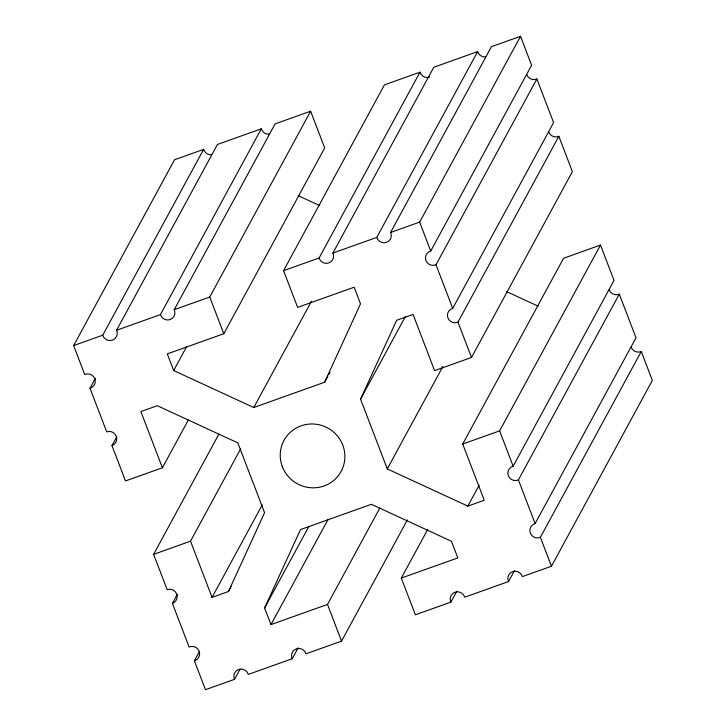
<?xml version="1.0" encoding="UTF-8"?>
<svg xmlns="http://www.w3.org/2000/svg" width="726" height="726" viewBox="0 0 726 726"><rect width="100%" height="100%" fill="white"/><g stroke="black" fill="none" stroke-linecap="round" stroke-linejoin="round"><path stroke-width="1.09" d="M240.696 448.768L190.521 541.179L212.056 597.38L228.463 591.527L264.573 512.701L237.829 442.896L157.288 405.698L140.88 411.56L162.406 467.762L125.498 480.939L111.976 445.619A7.441 7.269 28.5 0 0 116.26 436.262A7.441 7.269 28.5 0 0 106.704 431.852L89.988 388.228A7.441 7.269 28.5 0 0 94.797 378.718A7.441 7.269 28.5 0 0 84.733 374.507L73.653 345.585L174.539 159.774L203.625 149.393A7.441 7.269 28.5 0 0 211.384 154.738M73.653 345.585L102.738 335.203A7.441 7.269 28.5 0 0 112.466 340.131A7.441 7.269 28.5 0 0 116.541 330.276L160.419 314.621A7.441 7.269 28.5 0 0 170.147 319.549A7.441 7.269 28.5 0 0 174.222 309.693L275.1 123.883L310.628 111.205L324.694 147.913L223.808 333.724L167.298 353.889L173.668 370.541L253.755 407.522L324.613 382.239L360.513 303.858L354.134 287.215L297.624 307.379L283.557 270.671L384.444 84.869L419.973 72.192A7.441 7.269 28.5 0 0 429.71 77.119M379.825 508.046L327.499 604.431L270.98 624.596L264.609 607.943L300.51 529.572L371.358 504.289L451.445 541.269L457.825 557.922L401.306 578.087L415.372 614.795L450.9 602.117L456.835 591.182M450.9 602.117A7.441 7.269 28.5 0 1 454.966 592.253A7.441 7.269 28.5 0 1 464.694 597.189L508.572 581.526A7.441 7.269 28.5 0 1 512.647 571.671A7.441 7.269 28.5 0 1 522.375 576.607L551.461 566.226L540.38 537.304A7.441 7.269 28.5 0 1 530.316 533.093A7.441 7.269 28.5 0 1 535.126 523.573L518.409 479.931A7.441 7.269 28.5 0 1 508.345 475.73A7.441 7.269 28.5 0 1 513.146 466.21L614.033 280.399L600.502 245.061L563.594 258.238L462.707 444.04L484.242 500.25L467.825 506.104L387.285 468.914L360.541 399.1L396.65 320.284L413.058 314.422L434.593 370.632L471.501 357.464L572.378 171.654L558.848 136.316A7.441 7.269 28.5 0 1 548.783 132.105M102.738 335.203L203.625 149.393M116.541 330.276L217.428 144.474L261.306 128.811A7.441 7.269 28.5 0 0 269.065 134.156M89.988 388.228L95.387 378.3M160.419 314.621L261.306 128.811M111.976 445.619L116.832 436.671M174.222 309.693L209.75 297.016L310.628 111.205M173.668 370.541L186.618 346.692M162.406 467.762L188.297 420.073M239.943 669.381L234.543 679.318L205.467 689.7L194.386 660.778A7.441 7.269 28.5 0 0 199.187 651.258A7.441 7.269 28.5 0 0 189.123 647.048L172.416 603.424A7.441 7.269 28.5 0 0 176.699 594.077A7.441 7.269 28.5 0 0 167.143 589.666L153.622 554.346L218.898 434.121M283.557 270.671L319.086 257.993L419.973 72.192M319.086 257.993A7.441 7.269 28.5 0 0 328.824 262.93A7.441 7.269 28.5 0 0 332.889 253.065L433.776 67.264L477.654 51.6A7.441 7.269 28.5 0 0 485.413 56.946M253.755 407.522L311.481 301.208M172.416 603.424L177.271 594.485M332.889 253.065L376.767 237.411L477.654 51.6M376.767 237.411A7.441 7.269 28.5 0 0 386.504 242.348A7.441 7.269 28.5 0 0 390.57 232.483L491.457 46.682L520.533 36.3L531.613 65.222L430.727 251.033A7.441 7.269 28.5 0 0 425.926 260.552A7.441 7.269 28.5 0 0 435.99 264.763L452.706 308.396A7.441 7.269 28.5 0 0 447.897 317.915A7.441 7.269 28.5 0 0 457.961 322.126L471.501 357.464M324.613 382.239L327.843 376.277M328.923 374.289L330.003 372.302M212.056 597.38L262.222 504.978M390.57 232.483L419.655 222.111L520.533 36.3M228.463 591.527L231.158 586.554M194.386 660.778L199.242 651.83M360.541 399.1L405.326 316.636M435.99 264.763L536.877 78.953A7.441 7.269 28.5 0 1 526.813 74.742M264.609 607.943L308.84 526.468M270.98 624.596L328.17 519.272M452.706 308.396L553.593 122.594L536.877 78.953M457.961 322.126L558.848 136.316M387.285 468.914L442.851 366.566M234.543 679.318A7.441 7.269 28.5 0 1 238.618 669.463A7.441 7.269 28.5 0 1 248.346 674.4L292.224 658.736L298.159 647.81M292.224 658.736A7.441 7.269 28.5 0 1 296.29 648.881A7.441 7.269 28.5 0 1 306.027 653.808L341.556 641.131L407.377 519.916M401.306 578.087L427.741 529.399M462.707 444.04L499.615 430.872L600.502 245.061M467.825 506.104L479.16 485.24M518.409 479.931L619.296 294.13A7.441 7.269 28.5 0 1 609.232 289.919M535.126 523.573L636.012 337.772L619.296 294.13M508.572 581.526L514.507 570.6M540.38 537.304L641.267 351.493A7.441 7.269 28.5 0 1 631.203 347.282M551.461 566.226L652.347 380.415L641.267 351.493M153.622 554.346L190.521 541.179M506.521 291.58L538.129 306.172M298.168 195.639L319.73 205.594M419.655 222.111L430.727 251.033M499.615 430.872L513.146 466.21M209.75 297.016L223.808 333.724M327.499 604.431L341.556 641.131M282.341 466.691A32.507 31.753 28.5 0 0 337.635 476.537A32.507 31.753 28.5 0 0 317.698 424.483A32.507 31.753 28.5 0 0 282.341 466.691"/></g></svg>
